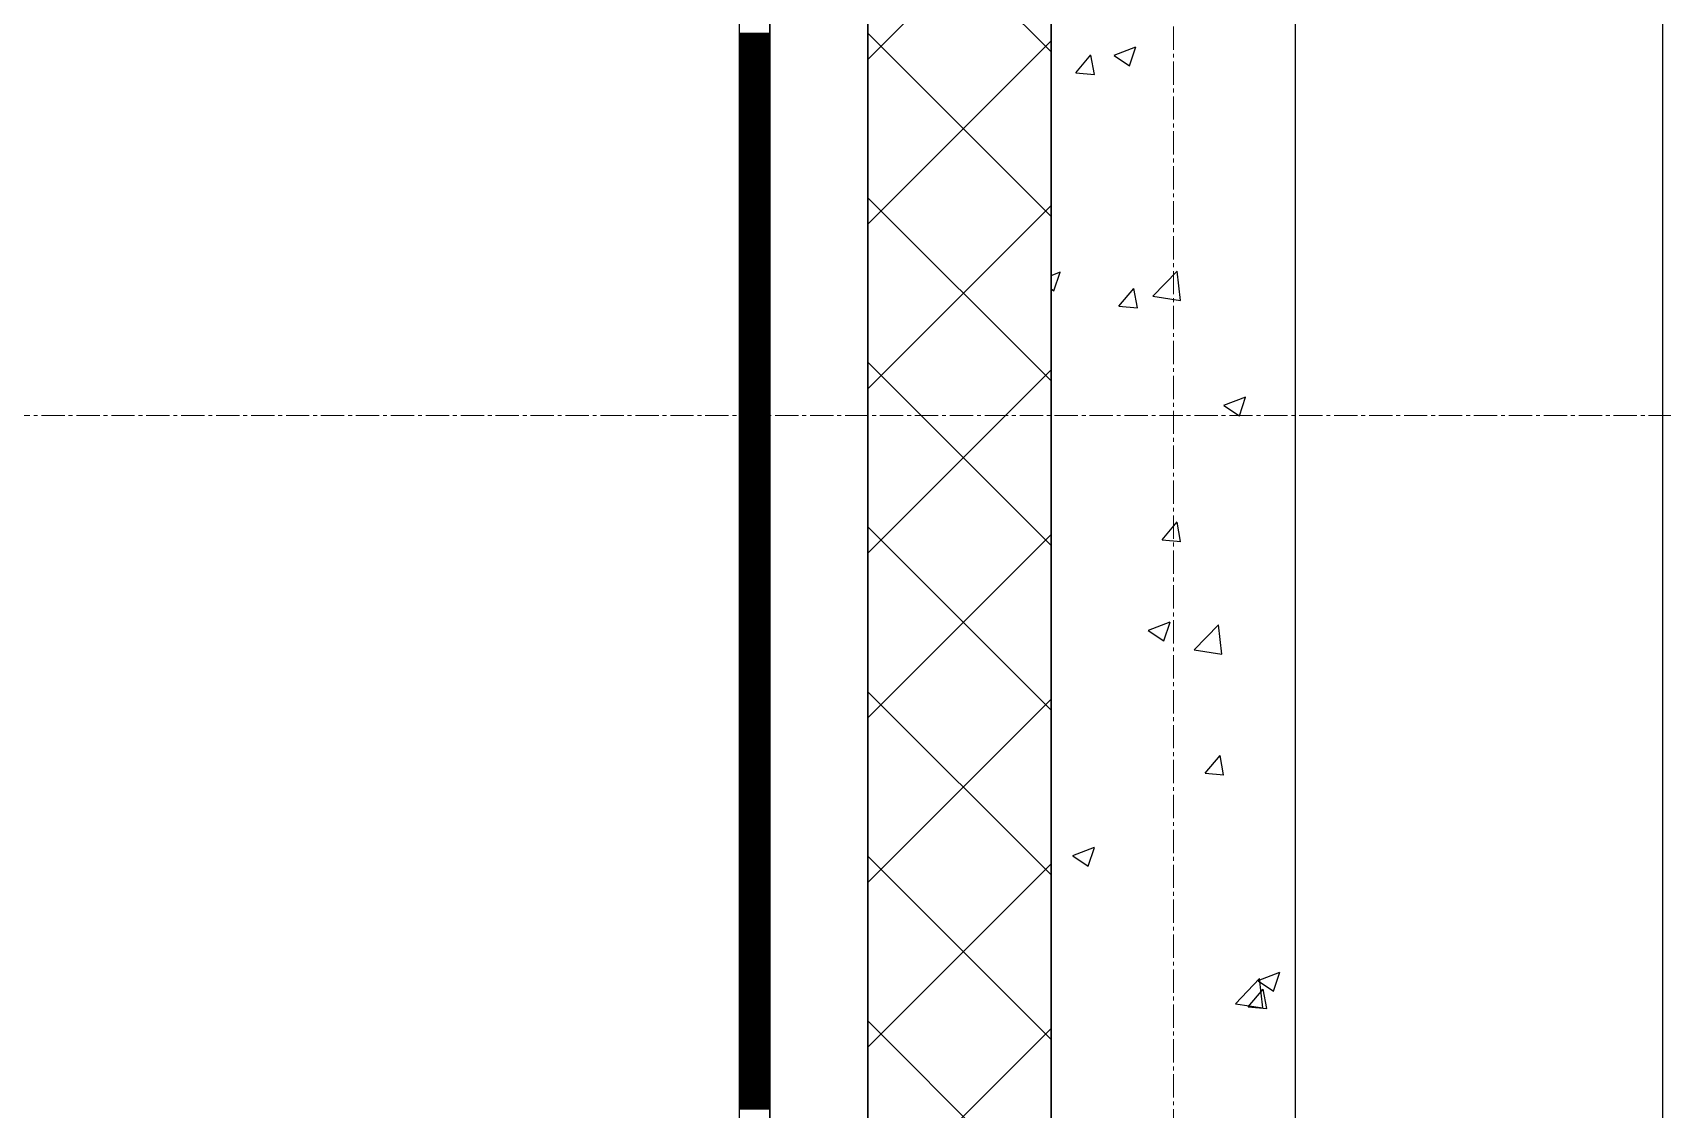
# Model space of a CAD drawing. Header units: millimetres. Extents: x 538266 to 1167394, y 114608 to 637157.
# Drawn here: x 1045501 to 1046834, y 581101 to 581982 of the extents above; entities that cross this region are included whole.
import ezdxf

# ---------------------------------------------------------------- set-up
doc = ezdxf.new("R2010")
doc.units = ezdxf.units.MM
doc.linetypes.add('CENTER2', pattern=[28.575, 19.05, -3.175, 3.175, -3.175])
doc.linetypes.add('DASHED', pattern=[19.05, 12.7, -6.35])
for name, color, linetype, lineweight in [('0) шт стен 3 эт', 150, 'Continuous', 60), ('АР_Стены ПЕНОблок', 52, 'Continuous', 20), ('АР_Тонкая', 254, 'Continuous', 5), ('АР_Утеплитель', 31, 'Continuous', 0), ('АР_Штриховка', 8, 'Continuous', 0)]:
    doc.layers.add(name, color=color, linetype=linetype, lineweight=lineweight)
doc.layers.add('АР_Делит', color=120, linetype='Continuous', lineweight=0, plot=False)
doc.layers.add('КР_Балки-0.5', color=60, linetype='Continuous', lineweight=50, plot=False)
doc.layers.add('РД_Оси_100', color=7, linetype='Continuous', lineweight=0, true_color=0x525252)

# ---------------------------------------------------------------- blocks, each defined once
blk = doc.blocks.new('СОШ_2200_АР_ОСИ_М100_28.05.24')
at = {"layer": 'АР_Делит', "color": 251, "linetype": 'DASHED', "true_color": 0x636466}
blk.add_lwpolyline([(114955, 135155), (114955, -355), (93595.036, -355), (93595.036, 13855), (94145, 13855), (94145, 68320), (66055, 68320), (66055, 13857.73), (83455, 13857.73), (83455, -355), (45245, -355), (45245, 13145), (44695, 13145), (44695, 26755), (45245, 26755), (45245, 68320), (20455, 68320), (20455, 26755), (27955, 26755), (27955, 13145), (-355, 13145), (-355, 100855)], dxfattribs=at)
at = {"layer": 'РД_Оси_100', "color": 251, "linetype": 'CENTER2', "true_color": 0x636466}
for p, q in [((0, -6155), (0, 139938.679)), ((-5954.958, 84900), (119910, 84900))]:
    blk.add_line(p, q, dxfattribs=at)
blk = doc.blocks.new('3_этаж1')
at = {"layer": 'АР_Стены ПЕНОблок', "color": 18, "linetype": 'Continuous', "lineweight": 25, "true_color": 0x000000}
for p, q in [((684283.6, 587568.7), (684283.6, 511368.7)), ((684483.6, 511368.7), (684483.6, 587568.7))]:
    blk.add_line(p, q, dxfattribs=at)
at = {"layer": 'АР_Тонкая', "color": 18, "linetype": 'Continuous', "lineweight": 25, "true_color": 0x000000}
for p, q in [((684028.6, 587568.7), (684028.6, 511368.7)), ((684053.6, 587568.7), (684053.6, 511368.7)), ((684053.6, 511368.7), (684053.6, 587568.7)), ((684133.6, 511368.7), (684133.6, 587568.7))]:
    blk.add_line(p, q, dxfattribs=at)
at = {"layer": 'АР_Утеплитель', "color": 18, "linetype": 'Continuous', "lineweight": 25, "true_color": 0x000000}
for p, q in [((684133.6, 587568.7), (684133.6, 511368.7)), ((684283.6, 511368.7), (684283.6, 587568.7))]:
    blk.add_line(p, q, dxfattribs=at)
at = {"layer": 'АР_Штриховка', "color": 18, "linetype": 'Continuous', "lineweight": 25, "true_color": 0x000000}
for p, q in [((684283.6, 581966.4), (684133.6, 582116.4)), ((684133.6, 581960.1), (684283.6, 582110.1)), ((684028.6, 581981.5), (684053.6, 581981.5)), ((684028.6, 581980.5), (684053.6, 581980.5)), ((684028.6, 581979.5), (684053.6, 581979.5)), ((684028.6, 581978.5), (684053.6, 581978.5)), ((684028.6, 581977.5), (684053.6, 581977.5)), ((684028.6, 581976.5), (684053.6, 581976.5)), ((684028.6, 581975.5), (684053.6, 581975.5)), ((684028.6, 581974.5), (684053.6, 581974.5)), ((684028.6, 581973.5), (684053.6, 581973.5)), ((684028.6, 581972.5), (684053.6, 581972.5)), ((684028.6, 581971.5), (684053.6, 581971.5)), ((684028.6, 581970.5), (684053.6, 581970.5)), ((684283.6, 581831.7), (684133.6, 581981.7)), ((684133.6, 581825.4), (684283.6, 581975.4)), ((684335.2, 581963.7), (684353, 581970.5)), ((684347.8, 581954.9), (684352.9, 581970.3)), ((684028.6, 581969.5), (684053.6, 581969.5)), ((684028.6, 581968.5), (684053.6, 581968.5)), ((684028.6, 581967.5), (684053.6, 581967.5)), ((684028.6, 581966.5), (684053.6, 581966.5)), ((684028.6, 581965.5), (684053.6, 581965.5)), ((684028.6, 581964.5), (684053.6, 581964.5)), ((684028.6, 581963.5), (684053.6, 581963.5)), ((684028.6, 581962.5), (684053.6, 581962.5)), ((684028.6, 581961.5), (684053.6, 581961.5)), ((684028.6, 581960.5), (684053.6, 581960.5)), ((684028.6, 581959.5), (684053.6, 581959.5)), ((684028.6, 581958.5), (684053.6, 581958.5)), ((684028.6, 581957.5), (684053.6, 581957.5)), ((684303.9, 581949.2), (684316.2, 581963.8)), ((684319, 581947.8), (684316.1, 581963.7)), ((684335.1, 581963.4), (684347.7, 581954.9)), ((684028.6, 581956.5), (684053.6, 581956.5)), ((684028.6, 581955.5), (684053.6, 581955.5)), ((684028.6, 581954.5), (684053.6, 581954.5)), ((684028.6, 581953.5), (684053.6, 581953.5)), ((684028.6, 581952.5), (684053.6, 581952.5)), ((684028.6, 581951.5), (684053.6, 581951.5)), ((684028.6, 581950.5), (684053.6, 581950.5)), ((684028.6, 581949.5), (684053.6, 581949.5)), ((684028.6, 581948.5), (684053.6, 581948.5)), ((684028.6, 581947.5), (684053.6, 581947.5)), ((684028.6, 581946.5), (684053.6, 581946.5)), ((684028.6, 581945.5), (684053.6, 581945.5)), ((684028.6, 581944.5), (684053.6, 581944.5)), ((684028.6, 581943.5), (684053.6, 581943.5)), ((684303.9, 581949.2), (684319.1, 581947.8)), ((684028.6, 581942.5), (684053.6, 581942.5)), ((684028.6, 581941.5), (684053.6, 581941.5)), ((684028.6, 581940.5), (684053.6, 581940.5)), ((684028.6, 581939.5), (684053.6, 581939.5)), ((684028.6, 581938.5), (684053.6, 581938.5)), ((684028.6, 581937.5), (684053.6, 581937.5)), ((684028.6, 581936.5), (684053.6, 581936.5)), ((684028.6, 581935.5), (684053.6, 581935.5)), ((684028.6, 581934.5), (684053.6, 581934.5)), ((684028.6, 581933.5), (684053.6, 581933.5)), ((684028.6, 581932.5), (684053.6, 581932.5)), ((684028.6, 581931.5), (684053.6, 581931.5)), ((684028.6, 581930.5), (684053.6, 581930.5)), ((684028.6, 581929.5), (684053.6, 581929.5)), ((684028.6, 581928.5), (684053.6, 581928.5)), ((684028.6, 581927.5), (684053.6, 581927.5)), ((684028.6, 581926.5), (684053.6, 581926.5)), ((684028.6, 581925.5), (684053.6, 581925.5)), ((684028.6, 581924.5), (684053.6, 581924.5)), ((684028.6, 581923.5), (684053.6, 581923.5)), ((684028.6, 581922.5), (684053.6, 581922.5)), ((684028.6, 581921.5), (684053.6, 581921.5)), ((684028.6, 581920.5), (684053.6, 581920.5)), ((684028.6, 581919.5), (684053.6, 581919.5)), ((684028.6, 581918.5), (684053.6, 581918.5)), ((684028.6, 581917.5), (684053.6, 581917.5)), ((684028.6, 581916.5), (684053.6, 581916.5)), ((684028.6, 581915.5), (684053.6, 581915.5)), ((684028.6, 581914.5), (684053.6, 581914.5)), ((684028.6, 581913.5), (684053.6, 581913.5)), ((684028.6, 581912.5), (684053.6, 581912.5)), ((684028.6, 581911.5), (684053.6, 581911.5)), ((684028.6, 581910.5), (684053.6, 581910.5)), ((684028.6, 581909.5), (684053.6, 581909.5)), ((684028.6, 581908.5), (684053.6, 581908.5)), ((684028.6, 581907.5), (684053.6, 581907.5)), ((684028.6, 581906.5), (684053.6, 581906.5)), ((684028.6, 581905.5), (684053.6, 581905.5)), ((684028.6, 581904.5), (684053.6, 581904.5)), ((684028.6, 581903.5), (684053.6, 581903.5)), ((684028.6, 581902.5), (684053.6, 581902.5)), ((684028.6, 581901.5), (684053.6, 581901.5)), ((684028.6, 581900.5), (684053.6, 581900.5)), ((684028.6, 581899.5), (684053.6, 581899.5)), ((684028.6, 581898.5), (684053.6, 581898.5)), ((684028.6, 581897.5), (684053.6, 581897.5)), ((684028.6, 581896.5), (684053.6, 581896.5)), ((684028.6, 581895.5), (684053.6, 581895.5)), ((684028.6, 581894.5), (684053.6, 581894.5)), ((684028.6, 581893.5), (684053.6, 581893.5)), ((684028.6, 581892.5), (684053.6, 581892.5)), ((684028.6, 581891.5), (684053.6, 581891.5)), ((684028.6, 581890.5), (684053.6, 581890.5)), ((684028.6, 581889.5), (684053.6, 581889.5)), ((684028.6, 581888.5), (684053.6, 581888.5)), ((684028.6, 581887.5), (684053.6, 581887.5)), ((684028.6, 581886.5), (684053.6, 581886.5)), ((684028.6, 581885.5), (684053.6, 581885.5)), ((684028.6, 581884.5), (684053.6, 581884.5)), ((684028.6, 581883.5), (684053.6, 581883.5)), ((684028.6, 581882.5), (684053.6, 581882.5)), ((684028.6, 581881.5), (684053.6, 581881.5)), ((684028.6, 581880.5), (684053.6, 581880.5)), ((684028.6, 581879.5), (684053.6, 581879.5)), ((684028.6, 581878.5), (684053.6, 581878.5)), ((684028.6, 581877.5), (684053.6, 581877.5)), ((684028.6, 581876.5), (684053.6, 581876.5)), ((684028.6, 581875.5), (684053.6, 581875.5)), ((684028.6, 581874.5), (684053.6, 581874.5)), ((684028.6, 581873.5), (684053.6, 581873.5)), ((684028.6, 581872.5), (684053.6, 581872.5)), ((684028.6, 581871.5), (684053.6, 581871.5)), ((684028.6, 581870.5), (684053.6, 581870.5)), ((684028.6, 581869.5), (684053.6, 581869.5)), ((684028.6, 581868.5), (684053.6, 581868.5)), ((684028.6, 581867.5), (684053.6, 581867.5)), ((684028.6, 581866.5), (684053.6, 581866.5)), ((684028.6, 581865.5), (684053.6, 581865.5)), ((684028.6, 581864.5), (684053.6, 581864.5)), ((684028.6, 581863.5), (684053.6, 581863.5)), ((684028.6, 581862.5), (684053.6, 581862.5)), ((684028.6, 581861.5), (684053.6, 581861.5)), ((684028.6, 581860.5), (684053.6, 581860.5)), ((684028.6, 581859.5), (684053.6, 581859.5)), ((684028.6, 581858.5), (684053.6, 581858.5)), ((684028.6, 581857.5), (684053.6, 581857.5)), ((684028.6, 581856.5), (684053.6, 581856.5)), ((684028.6, 581855.5), (684053.6, 581855.5)), ((684028.6, 581854.5), (684053.6, 581854.5)), ((684028.6, 581853.5), (684053.6, 581853.5)), ((684028.6, 581852.5), (684053.6, 581852.5)), ((684028.6, 581851.5), (684053.6, 581851.5)), ((684028.6, 581850.5), (684053.6, 581850.5)), ((684028.6, 581849.5), (684053.6, 581849.5)), ((684028.6, 581848.5), (684053.6, 581848.5)), ((684028.6, 581847.5), (684053.6, 581847.5)), ((684028.6, 581846.5), (684053.6, 581846.5)), ((684028.6, 581845.5), (684053.6, 581845.5)), ((684028.6, 581844.5), (684053.6, 581844.5)), ((684028.6, 581843.5), (684053.6, 581843.5)), ((684028.6, 581842.5), (684053.6, 581842.5)), ((684028.6, 581841.5), (684053.6, 581841.5)), ((684028.6, 581840.5), (684053.6, 581840.5)), ((684028.6, 581839.5), (684053.6, 581839.5)), ((684028.6, 581838.5), (684053.6, 581838.5)), ((684028.6, 581837.5), (684053.6, 581837.5)), ((684283.6, 581697), (684133.6, 581847)), ((684133.6, 581690.7), (684283.6, 581840.7)), ((684028.6, 581836.5), (684053.6, 581836.5)), ((684028.6, 581835.5), (684053.6, 581835.5)), ((684028.6, 581834.5), (684053.6, 581834.5)), ((684028.6, 581833.5), (684053.6, 581833.5)), ((684028.6, 581832.5), (684053.6, 581832.5)), ((684028.6, 581831.5), (684053.6, 581831.5)), ((684028.6, 581830.5), (684053.6, 581830.5)), ((684028.6, 581829.5), (684053.6, 581829.5)), ((684028.6, 581828.5), (684053.6, 581828.5)), ((684028.6, 581827.5), (684053.6, 581827.5)), ((684028.6, 581826.5), (684053.6, 581826.5)), ((684028.6, 581825.5), (684053.6, 581825.5)), ((684028.6, 581824.5), (684053.6, 581824.5)), ((684028.6, 581823.5), (684053.6, 581823.5)), ((684028.6, 581822.5), (684053.6, 581822.5)), ((684028.6, 581821.5), (684053.6, 581821.5)), ((684028.6, 581820.5), (684053.6, 581820.5)), ((684028.6, 581819.5), (684053.6, 581819.5)), ((684028.6, 581818.5), (684053.6, 581818.5)), ((684028.6, 581817.5), (684053.6, 581817.5)), ((684028.6, 581816.5), (684053.6, 581816.5)), ((684028.6, 581815.5), (684053.6, 581815.5)), ((684028.6, 581814.5), (684053.6, 581814.5)), ((684028.6, 581813.5), (684053.6, 581813.5)), ((684028.6, 581812.5), (684053.6, 581812.5)), ((684028.6, 581811.5), (684053.6, 581811.5)), ((684028.6, 581810.5), (684053.6, 581810.5)), ((684028.6, 581809.5), (684053.6, 581809.5)), ((684028.6, 581808.5), (684053.6, 581808.5)), ((684028.6, 581807.5), (684053.6, 581807.5)), ((684028.6, 581806.5), (684053.6, 581806.5)), ((684028.6, 581805.5), (684053.6, 581805.5)), ((684028.6, 581804.5), (684053.6, 581804.5)), ((684028.6, 581803.5), (684053.6, 581803.5)), ((684028.6, 581802.5), (684053.6, 581802.5)), ((684028.6, 581801.5), (684053.6, 581801.5)), ((684028.6, 581800.5), (684053.6, 581800.5)), ((684028.6, 581799.5), (684053.6, 581799.5)), ((684028.6, 581798.5), (684053.6, 581798.5)), ((684028.6, 581797.5), (684053.6, 581797.5)), ((684028.6, 581796.5), (684053.6, 581796.5)), ((684028.6, 581795.5), (684053.6, 581795.5)), ((684028.6, 581794.5), (684053.6, 581794.5)), ((684028.6, 581793.5), (684053.6, 581793.5)), ((684028.6, 581792.5), (684053.6, 581792.5)), ((684028.6, 581791.5), (684053.6, 581791.5)), ((684028.6, 581790.5), (684053.6, 581790.5)), ((684028.6, 581789.5), (684053.6, 581789.5)), ((684028.6, 581788.5), (684053.6, 581788.5)), ((684028.6, 581787.5), (684053.6, 581787.5)), ((684028.6, 581786.5), (684053.6, 581786.5)), ((684028.6, 581785.5), (684053.6, 581785.5)), ((684028.6, 581784.5), (684053.6, 581784.5)), ((684028.6, 581783.5), (684053.6, 581783.5)), ((684283.6, 581783.4), (684291.2, 581786.3)), ((684285.9, 581770.7), (684291.1, 581786.1)), ((684366.9, 581766.4), (684386.7, 581787)), ((684389.5, 581762.9), (684386.7, 581787)), ((684028.6, 581782.5), (684053.6, 581782.5)), ((684028.6, 581781.5), (684053.6, 581781.5)), ((684028.6, 581780.5), (684053.6, 581780.5)), ((684028.6, 581779.5), (684053.6, 581779.5)), ((684028.6, 581778.5), (684053.6, 581778.5)), ((684028.6, 581777.5), (684053.6, 581777.5)), ((684028.6, 581776.5), (684053.6, 581776.5)), ((684028.6, 581775.5), (684053.6, 581775.5)), ((684028.6, 581774.5), (684053.6, 581774.5)), ((684028.6, 581773.5), (684053.6, 581773.5)), ((684028.6, 581772.5), (684053.6, 581772.5)), ((684028.6, 581771.5), (684053.6, 581771.5)), ((684028.6, 581770.5), (684053.6, 581770.5)), ((684283.6, 581772.3), (684285.9, 581770.7)), ((684339.1, 581758.1), (684351.4, 581772.7)), ((684354.2, 581756.8), (684351.3, 581772.7)), ((684028.6, 581769.5), (684053.6, 581769.5)), ((684028.6, 581768.5), (684053.6, 581768.5)), ((684028.6, 581767.5), (684053.6, 581767.5)), ((684028.6, 581766.5), (684053.6, 581766.5)), ((684028.6, 581765.5), (684053.6, 581765.5)), ((684028.6, 581764.5), (684053.6, 581764.5)), ((684028.6, 581763.5), (684053.6, 581763.5)), ((684028.6, 581762.5), (684053.6, 581762.5)), ((684028.6, 581761.5), (684053.6, 581761.5)), ((684028.6, 581760.5), (684053.6, 581760.5)), ((684028.6, 581759.5), (684053.6, 581759.5)), ((684028.6, 581758.5), (684053.6, 581758.5)), ((684028.6, 581757.5), (684053.6, 581757.5)), ((684339.1, 581758.1), (684354.3, 581756.8)), ((684366.9, 581766.4), (684389.5, 581762.9)), ((684028.6, 581756.5), (684053.6, 581756.5)), ((684028.6, 581755.5), (684053.6, 581755.5)), ((684028.6, 581754.5), (684053.6, 581754.5)), ((684028.6, 581753.5), (684053.6, 581753.5)), ((684028.6, 581752.5), (684053.6, 581752.5)), ((684028.6, 581751.5), (684053.6, 581751.5)), ((684028.6, 581750.5), (684053.6, 581750.5)), ((684028.6, 581749.5), (684053.6, 581749.5)), ((684028.6, 581748.5), (684053.6, 581748.5)), ((684028.6, 581747.5), (684053.6, 581747.5)), ((684028.6, 581746.5), (684053.6, 581746.5)), ((684028.6, 581745.5), (684053.6, 581745.5)), ((684028.6, 581744.5), (684053.6, 581744.5)), ((684028.6, 581743.5), (684053.6, 581743.5)), ((684028.6, 581742.5), (684053.6, 581742.5)), ((684028.6, 581741.5), (684053.6, 581741.5)), ((684028.6, 581740.5), (684053.6, 581740.5)), ((684028.6, 581739.5), (684053.6, 581739.5)), ((684028.6, 581738.5), (684053.6, 581738.5)), ((684028.6, 581737.5), (684053.6, 581737.5)), ((684028.6, 581736.5), (684053.6, 581736.5)), ((684028.6, 581735.5), (684053.6, 581735.5)), ((684028.6, 581734.5), (684053.6, 581734.5)), ((684028.6, 581733.5), (684053.6, 581733.5)), ((684028.6, 581732.5), (684053.6, 581732.5)), ((684028.6, 581731.5), (684053.6, 581731.5)), ((684028.6, 581730.5), (684053.6, 581730.5)), ((684028.6, 581729.5), (684053.6, 581729.5)), ((684028.6, 581728.5), (684053.6, 581728.5)), ((684028.6, 581727.5), (684053.6, 581727.5)), ((684028.6, 581726.5), (684053.6, 581726.5)), ((684028.6, 581725.5), (684053.6, 581725.5)), ((684028.6, 581724.5), (684053.6, 581724.5)), ((684028.6, 581723.5), (684053.6, 581723.5)), ((684028.6, 581722.5), (684053.6, 581722.5)), ((684028.6, 581721.5), (684053.6, 581721.5)), ((684028.6, 581720.5), (684053.6, 581720.5)), ((684028.6, 581719.5), (684053.6, 581719.5)), ((684028.6, 581718.5), (684053.6, 581718.5)), ((684028.6, 581717.5), (684053.6, 581717.5)), ((684028.6, 581716.5), (684053.6, 581716.5)), ((684028.6, 581715.5), (684053.6, 581715.5)), ((684028.6, 581714.5), (684053.6, 581714.5)), ((684028.6, 581713.5), (684053.6, 581713.5)), ((684028.6, 581712.5), (684053.6, 581712.5)), ((684028.6, 581711.5), (684053.6, 581711.5)), ((684028.6, 581710.5), (684053.6, 581710.5)), ((684028.6, 581709.5), (684053.6, 581709.5)), ((684028.6, 581708.5), (684053.6, 581708.5)), ((684028.6, 581707.5), (684053.6, 581707.5)), ((684028.6, 581706.5), (684053.6, 581706.5)), ((684028.6, 581705.5), (684053.6, 581705.5)), ((684028.6, 581704.5), (684053.6, 581704.5)), ((684028.6, 581703.5), (684053.6, 581703.5)), ((684283.6, 581562.3), (684133.6, 581712.3)), ((684133.6, 581556), (684283.6, 581706)), ((684028.6, 581702.5), (684053.6, 581702.5)), ((684028.6, 581701.5), (684053.6, 581701.5)), ((684028.6, 581700.5), (684053.6, 581700.5)), ((684028.6, 581699.5), (684053.6, 581699.5)), ((684028.6, 581698.5), (684053.6, 581698.5)), ((684028.6, 581697.5), (684053.6, 581697.5)), ((684028.6, 581696.5), (684053.6, 581696.5)), ((684028.6, 581695.5), (684053.6, 581695.5)), ((684028.6, 581694.5), (684053.6, 581694.5)), ((684028.6, 581693.5), (684053.6, 581693.5)), ((684028.6, 581692.5), (684053.6, 581692.5)), ((684028.6, 581691.5), (684053.6, 581691.5)), ((684028.6, 581690.5), (684053.6, 581690.5)), ((684028.6, 581689.5), (684053.6, 581689.5)), ((684028.6, 581688.5), (684053.6, 581688.5)), ((684028.6, 581687.5), (684053.6, 581687.5)), ((684028.6, 581686.5), (684053.6, 581686.5)), ((684028.6, 581685.5), (684053.6, 581685.5)), ((684028.6, 581684.5), (684053.6, 581684.5)), ((684028.6, 581683.5), (684053.6, 581683.5)), ((684028.6, 581682.5), (684053.6, 581682.5)), ((684028.6, 581681.5), (684053.6, 581681.5)), ((684028.6, 581680.5), (684053.6, 581680.5)), ((684028.6, 581679.5), (684053.6, 581679.5)), ((684028.6, 581678.5), (684053.6, 581678.5)), ((684028.6, 581677.5), (684053.6, 581677.5)), ((684424.9, 581677), (684437.6, 581668.5)), ((684425, 581677.2), (684442.8, 581684)), ((684437.6, 581668.5), (684442.7, 581683.8)), ((684028.6, 581676.5), (684053.6, 581676.5)), ((684028.6, 581675.5), (684053.6, 581675.5)), ((684028.6, 581674.5), (684053.6, 581674.5)), ((684028.6, 581673.5), (684053.6, 581673.5)), ((684028.6, 581672.5), (684053.6, 581672.5)), ((684028.6, 581671.5), (684053.6, 581671.5)), ((684028.6, 581670.5), (684053.6, 581670.5)), ((684028.6, 581669.5), (684053.6, 581669.5)), ((684028.6, 581668.5), (684053.6, 581668.5)), ((684028.6, 581667.5), (684053.6, 581667.5)), ((684028.6, 581666.5), (684053.6, 581666.5)), ((684028.6, 581665.5), (684053.6, 581665.5)), ((684028.6, 581664.5), (684053.6, 581664.5)), ((684028.6, 581663.5), (684053.6, 581663.5)), ((684028.6, 581662.5), (684053.6, 581662.5)), ((684028.6, 581661.5), (684053.6, 581661.5)), ((684028.6, 581660.5), (684053.6, 581660.5)), ((684028.6, 581659.5), (684053.6, 581659.5)), ((684028.6, 581658.5), (684053.6, 581658.5)), ((684028.6, 581657.5), (684053.6, 581657.5)), ((684028.6, 581656.5), (684053.6, 581656.5)), ((684028.6, 581655.5), (684053.6, 581655.5)), ((684028.6, 581654.5), (684053.6, 581654.5)), ((684028.6, 581653.5), (684053.6, 581653.5)), ((684028.6, 581652.5), (684053.6, 581652.5)), ((684028.6, 581651.5), (684053.6, 581651.5)), ((684028.6, 581650.5), (684053.6, 581650.5)), ((684028.6, 581649.5), (684053.6, 581649.5)), ((684028.6, 581648.5), (684053.6, 581648.5)), ((684028.6, 581647.5), (684053.6, 581647.5)), ((684028.6, 581646.5), (684053.6, 581646.5)), ((684028.6, 581645.5), (684053.6, 581645.5)), ((684028.6, 581644.5), (684053.6, 581644.5)), ((684028.6, 581643.5), (684053.6, 581643.5)), ((684028.6, 581642.5), (684053.6, 581642.5)), ((684028.6, 581641.5), (684053.6, 581641.5)), ((684028.6, 581640.5), (684053.6, 581640.5)), ((684028.6, 581639.5), (684053.6, 581639.5)), ((684028.6, 581638.5), (684053.6, 581638.5)), ((684028.6, 581637.5), (684053.6, 581637.5)), ((684028.6, 581636.5), (684053.6, 581636.5)), ((684028.6, 581635.5), (684053.6, 581635.5)), ((684028.6, 581634.5), (684053.6, 581634.5)), ((684028.6, 581633.5), (684053.6, 581633.5)), ((684028.6, 581632.5), (684053.6, 581632.5)), ((684028.6, 581631.5), (684053.6, 581631.5)), ((684028.6, 581630.5), (684053.6, 581630.5)), ((684028.6, 581629.5), (684053.6, 581629.5)), ((684028.6, 581628.5), (684053.6, 581628.5)), ((684028.6, 581627.5), (684053.6, 581627.5)), ((684028.6, 581626.5), (684053.6, 581626.5)), ((684028.6, 581625.5), (684053.6, 581625.5)), ((684028.6, 581624.5), (684053.6, 581624.5)), ((684028.6, 581623.5), (684053.6, 581623.5)), ((684028.6, 581622.5), (684053.6, 581622.5)), ((684028.6, 581621.5), (684053.6, 581621.5)), ((684028.6, 581620.5), (684053.6, 581620.5)), ((684028.6, 581619.5), (684053.6, 581619.5)), ((684028.6, 581618.5), (684053.6, 581618.5)), ((684028.6, 581617.5), (684053.6, 581617.5)), ((684028.6, 581616.5), (684053.6, 581616.5)), ((684028.6, 581615.5), (684053.6, 581615.5)), ((684028.6, 581614.5), (684053.6, 581614.5)), ((684028.6, 581613.5), (684053.6, 581613.5)), ((684028.6, 581612.5), (684053.6, 581612.5)), ((684028.6, 581611.5), (684053.6, 581611.5)), ((684028.6, 581610.5), (684053.6, 581610.5)), ((684028.6, 581609.5), (684053.6, 581609.5)), ((684028.6, 581608.5), (684053.6, 581608.5)), ((684028.6, 581607.5), (684053.6, 581607.5)), ((684028.6, 581606.5), (684053.6, 581606.5)), ((684028.6, 581605.5), (684053.6, 581605.5)), ((684028.6, 581604.5), (684053.6, 581604.5)), ((684028.6, 581603.5), (684053.6, 581603.5)), ((684028.6, 581602.5), (684053.6, 581602.5)), ((684028.6, 581601.5), (684053.6, 581601.5)), ((684028.6, 581600.5), (684053.6, 581600.5)), ((684028.6, 581599.5), (684053.6, 581599.5)), ((684028.6, 581598.5), (684053.6, 581598.5)), ((684028.6, 581597.5), (684053.6, 581597.5)), ((684028.6, 581596.5), (684053.6, 581596.5)), ((684028.6, 581595.5), (684053.6, 581595.5)), ((684028.6, 581594.5), (684053.6, 581594.5)), ((684028.6, 581593.5), (684053.6, 581593.5)), ((684028.6, 581592.5), (684053.6, 581592.5)), ((684028.6, 581591.5), (684053.6, 581591.5)), ((684028.6, 581590.5), (684053.6, 581590.5)), ((684028.6, 581589.5), (684053.6, 581589.5)), ((684028.6, 581588.5), (684053.6, 581588.5)), ((684028.6, 581587.5), (684053.6, 581587.5)), ((684028.6, 581586.5), (684053.6, 581586.5)), ((684028.6, 581585.5), (684053.6, 581585.5)), ((684028.6, 581584.5), (684053.6, 581584.5)), ((684028.6, 581583.5), (684053.6, 581583.5)), ((684028.6, 581582.5), (684053.6, 581582.5)), ((684028.6, 581581.5), (684053.6, 581581.5)), ((684028.6, 581580.5), (684053.6, 581580.5)), ((684028.6, 581579.5), (684053.6, 581579.5)), ((684028.6, 581578.5), (684053.6, 581578.5)), ((684028.6, 581577.5), (684053.6, 581577.5)), ((684028.6, 581576.5), (684053.6, 581576.5)), ((684028.6, 581575.5), (684053.6, 581575.5)), ((684028.6, 581574.5), (684053.6, 581574.5)), ((684028.6, 581573.5), (684053.6, 581573.5)), ((684028.6, 581572.5), (684053.6, 581572.5)), ((684028.6, 581571.5), (684053.6, 581571.5)), ((684028.6, 581570.5), (684053.6, 581570.5)), ((684283.6, 581427.6), (684133.6, 581577.6)), ((684133.6, 581421.3), (684283.6, 581571.3)), ((684374.4, 581567.1), (684386.6, 581581.7)), ((684389.5, 581565.7), (684386.6, 581581.6)), ((684028.6, 581569.5), (684053.6, 581569.5)), ((684028.6, 581568.5), (684053.6, 581568.5)), ((684028.6, 581567.5), (684053.6, 581567.5)), ((684028.6, 581566.5), (684053.6, 581566.5)), ((684028.6, 581565.5), (684053.6, 581565.5)), ((684028.6, 581564.5), (684053.6, 581564.5)), ((684028.6, 581563.5), (684053.6, 581563.5)), ((684028.6, 581562.5), (684053.6, 581562.5)), ((684028.6, 581561.5), (684053.6, 581561.5)), ((684028.6, 581560.5), (684053.6, 581560.5)), ((684028.6, 581559.5), (684053.6, 581559.5)), ((684028.6, 581558.5), (684053.6, 581558.5)), ((684028.6, 581557.5), (684053.6, 581557.5)), ((684374.4, 581567.1), (684389.6, 581565.7)), ((684028.6, 581556.5), (684053.6, 581556.5)), ((684028.6, 581555.5), (684053.6, 581555.5)), ((684028.6, 581554.5), (684053.6, 581554.5)), ((684028.6, 581553.5), (684053.6, 581553.5)), ((684028.6, 581552.5), (684053.6, 581552.5)), ((684028.6, 581551.5), (684053.6, 581551.5)), ((684028.6, 581550.5), (684053.6, 581550.5)), ((684028.6, 581549.5), (684053.6, 581549.5)), ((684028.6, 581548.5), (684053.6, 581548.5)), ((684028.6, 581547.5), (684053.6, 581547.5)), ((684028.6, 581546.5), (684053.6, 581546.5)), ((684028.6, 581545.5), (684053.6, 581545.5)), ((684028.6, 581544.5), (684053.6, 581544.5)), ((684028.6, 581543.5), (684053.6, 581543.5)), ((684028.6, 581542.5), (684053.6, 581542.5)), ((684028.6, 581541.5), (684053.6, 581541.5)), ((684028.6, 581540.5), (684053.6, 581540.5)), ((684028.6, 581539.5), (684053.6, 581539.5)), ((684028.6, 581538.5), (684053.6, 581538.5)), ((684028.6, 581537.5), (684053.6, 581537.5)), ((684028.6, 581536.5), (684053.6, 581536.5)), ((684028.6, 581535.5), (684053.6, 581535.5)), ((684028.6, 581534.5), (684053.6, 581534.5)), ((684028.6, 581533.5), (684053.6, 581533.5)), ((684028.6, 581532.5), (684053.6, 581532.5)), ((684028.6, 581531.5), (684053.6, 581531.5)), ((684028.6, 581530.5), (684053.6, 581530.5)), ((684028.6, 581529.5), (684053.6, 581529.5)), ((684028.6, 581528.5), (684053.6, 581528.5)), ((684028.6, 581527.5), (684053.6, 581527.5)), ((684028.6, 581526.5), (684053.6, 581526.5)), ((684028.6, 581525.5), (684053.6, 581525.5)), ((684028.6, 581524.5), (684053.6, 581524.5)), ((684028.6, 581523.5), (684053.6, 581523.5)), ((684028.6, 581522.5), (684053.6, 581522.5)), ((684028.6, 581521.5), (684053.6, 581521.5)), ((684028.6, 581520.5), (684053.6, 581520.5)), ((684028.6, 581519.5), (684053.6, 581519.5)), ((684028.6, 581518.5), (684053.6, 581518.5)), ((684028.6, 581517.5), (684053.6, 581517.5)), ((684028.6, 581516.5), (684053.6, 581516.5)), ((684028.6, 581515.5), (684053.6, 581515.5)), ((684028.6, 581514.5), (684053.6, 581514.5)), ((684028.6, 581513.5), (684053.6, 581513.5)), ((684028.6, 581512.5), (684053.6, 581512.5)), ((684028.6, 581511.5), (684053.6, 581511.5)), ((684028.6, 581510.5), (684053.6, 581510.5)), ((684028.6, 581509.5), (684053.6, 581509.5)), ((684028.6, 581508.5), (684053.6, 581508.5)), ((684028.6, 581507.5), (684053.6, 581507.5)), ((684028.6, 581506.5), (684053.6, 581506.5)), ((684028.6, 581505.5), (684053.6, 581505.5)), ((684028.6, 581504.5), (684053.6, 581504.5)), ((684028.6, 581503.5), (684053.6, 581503.5)), ((684028.6, 581502.5), (684053.6, 581502.5)), ((684028.6, 581501.5), (684053.6, 581501.5)), ((684028.6, 581500.5), (684053.6, 581500.5)), ((684028.6, 581499.5), (684053.6, 581499.5)), ((684028.6, 581498.5), (684053.6, 581498.5)), ((684028.6, 581497.5), (684053.6, 581497.5)), ((684028.6, 581496.5), (684053.6, 581496.5)), ((684028.6, 581495.5), (684053.6, 581495.5)), ((684028.6, 581494.5), (684053.6, 581494.5)), ((684028.6, 581493.5), (684053.6, 581493.5)), ((684028.6, 581492.5), (684053.6, 581492.5)), ((684028.6, 581491.5), (684053.6, 581491.5)), ((684028.6, 581490.5), (684053.6, 581490.5)), ((684363.1, 581492.8), (684375.8, 581484.3)), ((684363.2, 581493), (684381, 581499.9)), ((684375.8, 581484.3), (684380.9, 581499.6)), ((684400.6, 581476.9), (684420.4, 581497.6)), ((684423.2, 581473.4), (684420.4, 581497.6)), ((684028.6, 581489.5), (684053.6, 581489.5)), ((684028.6, 581488.5), (684053.6, 581488.5)), ((684028.6, 581487.5), (684053.6, 581487.5)), ((684028.6, 581486.5), (684053.6, 581486.5)), ((684028.6, 581485.5), (684053.6, 581485.5)), ((684028.6, 581484.5), (684053.6, 581484.5)), ((684028.6, 581483.5), (684053.6, 581483.5)), ((684028.6, 581482.5), (684053.6, 581482.5)), ((684028.6, 581481.5), (684053.6, 581481.5)), ((684028.6, 581480.5), (684053.6, 581480.5)), ((684028.6, 581479.5), (684053.6, 581479.5)), ((684028.6, 581478.5), (684053.6, 581478.5)), ((684028.6, 581477.5), (684053.6, 581477.5)), ((684400.6, 581476.9), (684423.2, 581473.4)), ((684028.6, 581476.5), (684053.6, 581476.5)), ((684028.6, 581475.5), (684053.6, 581475.5)), ((684028.6, 581474.5), (684053.6, 581474.5)), ((684028.6, 581473.5), (684053.6, 581473.5)), ((684028.6, 581472.5), (684053.6, 581472.5)), ((684028.6, 581471.5), (684053.6, 581471.5)), ((684028.6, 581470.5), (684053.6, 581470.5)), ((684028.6, 581469.5), (684053.6, 581469.5)), ((684028.6, 581468.5), (684053.6, 581468.5)), ((684028.6, 581467.5), (684053.6, 581467.5)), ((684028.6, 581466.5), (684053.6, 581466.5)), ((684028.6, 581465.5), (684053.6, 581465.5)), ((684028.6, 581464.5), (684053.6, 581464.5)), ((684028.6, 581463.5), (684053.6, 581463.5)), ((684028.6, 581462.5), (684053.6, 581462.5)), ((684028.6, 581461.5), (684053.6, 581461.5)), ((684028.6, 581460.5), (684053.6, 581460.5)), ((684028.6, 581459.5), (684053.6, 581459.5)), ((684028.6, 581458.5), (684053.6, 581458.5)), ((684028.6, 581457.5), (684053.6, 581457.5)), ((684028.6, 581456.5), (684053.6, 581456.5)), ((684028.6, 581455.5), (684053.6, 581455.5)), ((684028.6, 581454.5), (684053.6, 581454.5)), ((684028.6, 581453.5), (684053.6, 581453.5)), ((684028.6, 581452.5), (684053.6, 581452.5)), ((684028.6, 581451.5), (684053.6, 581451.5)), ((684028.6, 581450.5), (684053.6, 581450.5)), ((684028.6, 581449.5), (684053.6, 581449.5)), ((684028.6, 581448.5), (684053.6, 581448.5)), ((684028.6, 581447.5), (684053.6, 581447.5)), ((684028.6, 581446.5), (684053.6, 581446.5)), ((684028.6, 581445.5), (684053.6, 581445.5)), ((684028.6, 581444.5), (684053.6, 581444.5)), ((684028.6, 581443.5), (684053.6, 581443.5)), ((684028.6, 581442.5), (684053.6, 581442.5)), ((684028.6, 581441.5), (684053.6, 581441.5)), ((684028.6, 581440.5), (684053.6, 581440.5)), ((684028.6, 581439.5), (684053.6, 581439.5)), ((684028.6, 581438.5), (684053.6, 581438.5)), ((684028.6, 581437.5), (684053.6, 581437.5)), ((684283.6, 581292.8), (684133.6, 581442.8)), ((684028.6, 581436.5), (684053.6, 581436.5)), ((684028.6, 581435.5), (684053.6, 581435.5)), ((684028.6, 581434.5), (684053.6, 581434.5)), ((684028.6, 581433.5), (684053.6, 581433.5)), ((684028.6, 581432.5), (684053.6, 581432.5)), ((684028.6, 581431.5), (684053.6, 581431.5)), ((684028.6, 581430.5), (684053.6, 581430.5)), ((684028.6, 581429.5), (684053.6, 581429.5)), ((684028.6, 581428.5), (684053.6, 581428.5)), ((684028.6, 581427.5), (684053.6, 581427.5)), ((684028.6, 581426.5), (684053.6, 581426.5)), ((684028.6, 581425.5), (684053.6, 581425.5)), ((684028.6, 581424.5), (684053.6, 581424.5)), ((684028.6, 581423.5), (684053.6, 581423.5)), ((684133.6, 581286.6), (684283.6, 581436.6)), ((684028.6, 581422.5), (684053.6, 581422.5)), ((684028.6, 581421.5), (684053.6, 581421.5)), ((684028.6, 581420.5), (684053.6, 581420.5)), ((684028.6, 581419.5), (684053.6, 581419.5)), ((684028.6, 581418.5), (684053.6, 581418.5)), ((684028.6, 581417.5), (684053.6, 581417.5)), ((684028.6, 581416.5), (684053.6, 581416.5)), ((684028.6, 581415.5), (684053.6, 581415.5)), ((684028.6, 581414.5), (684053.6, 581414.5)), ((684028.6, 581413.5), (684053.6, 581413.5)), ((684028.6, 581412.5), (684053.6, 581412.5)), ((684028.6, 581411.5), (684053.6, 581411.5)), ((684028.6, 581410.5), (684053.6, 581410.5)), ((684028.6, 581409.5), (684053.6, 581409.5)), ((684028.6, 581408.5), (684053.6, 581408.5)), ((684028.6, 581407.5), (684053.6, 581407.5)), ((684028.6, 581406.5), (684053.6, 581406.5)), ((684028.6, 581405.5), (684053.6, 581405.5)), ((684028.6, 581404.5), (684053.6, 581404.5)), ((684028.6, 581403.5), (684053.6, 581403.5)), ((684028.6, 581402.5), (684053.6, 581402.5)), ((684028.6, 581401.5), (684053.6, 581401.5)), ((684028.6, 581400.5), (684053.6, 581400.5)), ((684028.6, 581399.5), (684053.6, 581399.5)), ((684028.6, 581398.5), (684053.6, 581398.5)), ((684028.6, 581397.5), (684053.6, 581397.5)), ((684028.6, 581396.5), (684053.6, 581396.5)), ((684028.6, 581395.5), (684053.6, 581395.5)), ((684028.6, 581394.5), (684053.6, 581394.5)), ((684028.6, 581393.5), (684053.6, 581393.5)), ((684028.6, 581392.5), (684053.6, 581392.5)), ((684028.6, 581391.5), (684053.6, 581391.5)), ((684028.6, 581390.5), (684053.6, 581390.5)), ((684028.6, 581389.5), (684053.6, 581389.5)), ((684028.6, 581388.5), (684053.6, 581388.5)), ((684028.6, 581387.5), (684053.6, 581387.5)), ((684028.6, 581386.5), (684053.6, 581386.5)), ((684028.6, 581385.5), (684053.6, 581385.5)), ((684028.6, 581384.5), (684053.6, 581384.5)), ((684028.6, 581383.5), (684053.6, 581383.5)), ((684409.6, 581376), (684421.9, 581390.6)), ((684424.7, 581374.7), (684421.8, 581390.6)), ((684028.6, 581382.5), (684053.6, 581382.5)), ((684028.6, 581381.5), (684053.6, 581381.5)), ((684028.6, 581380.5), (684053.6, 581380.5)), ((684028.6, 581379.5), (684053.6, 581379.5)), ((684028.6, 581378.5), (684053.6, 581378.5)), ((684028.6, 581377.5), (684053.6, 581377.5)), ((684028.6, 581376.5), (684053.6, 581376.5)), ((684028.6, 581375.5), (684053.6, 581375.5)), ((684028.6, 581374.5), (684053.6, 581374.5)), ((684028.6, 581373.5), (684053.6, 581373.5)), ((684028.6, 581372.5), (684053.6, 581372.5)), ((684028.6, 581371.5), (684053.6, 581371.5)), ((684028.6, 581370.5), (684053.6, 581370.5)), ((684409.6, 581376), (684424.8, 581374.7)), ((684028.6, 581369.5), (684053.6, 581369.5)), ((684028.6, 581368.5), (684053.6, 581368.5)), ((684028.6, 581367.5), (684053.6, 581367.5)), ((684028.6, 581366.5), (684053.6, 581366.5)), ((684028.6, 581365.5), (684053.6, 581365.5)), ((684028.6, 581364.5), (684053.6, 581364.5)), ((684028.6, 581363.5), (684053.6, 581363.5)), ((684028.6, 581362.5), (684053.6, 581362.5)), ((684028.6, 581361.5), (684053.6, 581361.5)), ((684028.6, 581360.5), (684053.6, 581360.5)), ((684028.6, 581359.5), (684053.6, 581359.5)), ((684028.6, 581358.5), (684053.6, 581358.5)), ((684028.6, 581357.5), (684053.6, 581357.5)), ((684028.6, 581356.5), (684053.6, 581356.5)), ((684028.6, 581355.5), (684053.6, 581355.5)), ((684028.6, 581354.5), (684053.6, 581354.5)), ((684028.6, 581353.5), (684053.6, 581353.5)), ((684028.6, 581352.5), (684053.6, 581352.5)), ((684028.6, 581351.5), (684053.6, 581351.5)), ((684028.6, 581350.5), (684053.6, 581350.5)), ((684028.6, 581349.5), (684053.6, 581349.5)), ((684028.6, 581348.5), (684053.6, 581348.5)), ((684028.6, 581347.5), (684053.6, 581347.5)), ((684028.6, 581346.5), (684053.6, 581346.5)), ((684028.6, 581345.5), (684053.6, 581345.5)), ((684028.6, 581344.5), (684053.6, 581344.5)), ((684028.6, 581343.5), (684053.6, 581343.5)), ((684028.6, 581342.5), (684053.6, 581342.5)), ((684028.6, 581341.5), (684053.6, 581341.5)), ((684028.6, 581340.5), (684053.6, 581340.5)), ((684028.6, 581339.5), (684053.6, 581339.5)), ((684028.6, 581338.5), (684053.6, 581338.5)), ((684028.6, 581337.5), (684053.6, 581337.5)), ((684028.6, 581336.5), (684053.6, 581336.5)), ((684028.6, 581335.5), (684053.6, 581335.5)), ((684028.6, 581334.5), (684053.6, 581334.5)), ((684028.6, 581333.5), (684053.6, 581333.5)), ((684028.6, 581332.5), (684053.6, 581332.5)), ((684028.6, 581331.5), (684053.6, 581331.5)), ((684028.6, 581330.5), (684053.6, 581330.5)), ((684028.6, 581329.5), (684053.6, 581329.5)), ((684028.6, 581328.5), (684053.6, 581328.5)), ((684028.6, 581327.5), (684053.6, 581327.5)), ((684028.6, 581326.5), (684053.6, 581326.5)), ((684028.6, 581325.5), (684053.6, 581325.5)), ((684028.6, 581324.5), (684053.6, 581324.5)), ((684028.6, 581323.5), (684053.6, 581323.5)), ((684028.6, 581322.5), (684053.6, 581322.5)), ((684028.6, 581321.5), (684053.6, 581321.5)), ((684028.6, 581320.5), (684053.6, 581320.5)), ((684028.6, 581319.5), (684053.6, 581319.5)), ((684028.6, 581318.5), (684053.6, 581318.5)), ((684028.6, 581317.5), (684053.6, 581317.5)), ((684028.6, 581316.5), (684053.6, 581316.5)), ((684028.6, 581315.5), (684053.6, 581315.5)), ((684028.6, 581314.5), (684053.6, 581314.5)), ((684028.6, 581313.5), (684053.6, 581313.5)), ((684028.6, 581312.5), (684053.6, 581312.5)), ((684028.6, 581311.5), (684053.6, 581311.5)), ((684028.6, 581310.5), (684053.6, 581310.5)), ((684028.6, 581309.5), (684053.6, 581309.5)), ((684028.6, 581308.5), (684053.6, 581308.5)), ((684028.6, 581307.5), (684053.6, 581307.5)), ((684028.6, 581306.5), (684053.6, 581306.5)), ((684028.6, 581305.5), (684053.6, 581305.5)), ((684028.6, 581304.5), (684053.6, 581304.5)), ((684028.6, 581303.5), (684053.6, 581303.5)), ((684283.6, 581158.1), (684133.6, 581308.1)), ((684301.3, 581308.6), (684313.9, 581300.1)), ((684301.4, 581308.8), (684319.2, 581315.7)), ((684314, 581300.1), (684319.1, 581315.4)), ((684028.6, 581302.5), (684053.6, 581302.5)), ((684028.6, 581301.5), (684053.6, 581301.5)), ((684028.6, 581300.5), (684053.6, 581300.5)), ((684028.6, 581299.5), (684053.6, 581299.5)), ((684028.6, 581298.5), (684053.6, 581298.5)), ((684028.6, 581297.5), (684053.6, 581297.5)), ((684028.6, 581296.5), (684053.6, 581296.5)), ((684028.6, 581295.5), (684053.6, 581295.5)), ((684028.6, 581294.5), (684053.6, 581294.5)), ((684028.6, 581293.5), (684053.6, 581293.5)), ((684028.6, 581292.5), (684053.6, 581292.5)), ((684028.6, 581291.5), (684053.6, 581291.5)), ((684028.6, 581290.5), (684053.6, 581290.5)), ((684133.6, 581151.9), (684283.6, 581301.9)), ((684028.6, 581289.5), (684053.6, 581289.5)), ((684028.6, 581288.5), (684053.6, 581288.5)), ((684028.6, 581287.5), (684053.6, 581287.5)), ((684028.6, 581286.5), (684053.6, 581286.5)), ((684028.6, 581285.5), (684053.6, 581285.5)), ((684028.6, 581284.5), (684053.6, 581284.5)), ((684028.6, 581283.5), (684053.6, 581283.5)), ((684028.6, 581282.5), (684053.6, 581282.5)), ((684028.6, 581281.5), (684053.6, 581281.5)), ((684028.6, 581280.5), (684053.6, 581280.5)), ((684028.6, 581279.5), (684053.6, 581279.5)), ((684028.6, 581278.5), (684053.6, 581278.5)), ((684028.6, 581277.5), (684053.6, 581277.5)), ((684028.6, 581276.5), (684053.6, 581276.5)), ((684028.6, 581275.5), (684053.6, 581275.5)), ((684028.6, 581274.5), (684053.6, 581274.5)), ((684028.6, 581273.5), (684053.6, 581273.5)), ((684028.6, 581272.5), (684053.6, 581272.5)), ((684028.6, 581271.5), (684053.6, 581271.5)), ((684028.6, 581270.5), (684053.6, 581270.5)), ((684028.6, 581269.5), (684053.6, 581269.5)), ((684028.6, 581268.5), (684053.6, 581268.5)), ((684028.6, 581267.5), (684053.6, 581267.5)), ((684028.6, 581266.5), (684053.6, 581266.5)), ((684028.6, 581265.5), (684053.6, 581265.5)), ((684028.6, 581264.5), (684053.6, 581264.5)), ((684028.6, 581263.5), (684053.6, 581263.5)), ((684028.6, 581262.5), (684053.6, 581262.5)), ((684028.6, 581261.5), (684053.6, 581261.5)), ((684028.6, 581260.5), (684053.6, 581260.5)), ((684028.6, 581259.5), (684053.6, 581259.5)), ((684028.6, 581258.5), (684053.6, 581258.5)), ((684028.6, 581257.5), (684053.6, 581257.5)), ((684028.6, 581256.5), (684053.6, 581256.5)), ((684028.6, 581255.5), (684053.6, 581255.5)), ((684028.6, 581254.5), (684053.6, 581254.5)), ((684028.6, 581253.5), (684053.6, 581253.5)), ((684028.6, 581252.5), (684053.6, 581252.5)), ((684028.6, 581251.5), (684053.6, 581251.5)), ((684028.6, 581250.5), (684053.6, 581250.5)), ((684028.6, 581249.5), (684053.6, 581249.5)), ((684028.6, 581248.5), (684053.6, 581248.5)), ((684028.6, 581247.5), (684053.6, 581247.5)), ((684028.6, 581246.5), (684053.6, 581246.5)), ((684028.6, 581245.5), (684053.6, 581245.5)), ((684028.6, 581244.5), (684053.6, 581244.5)), ((684028.6, 581243.5), (684053.6, 581243.5)), ((684028.6, 581242.5), (684053.6, 581242.5)), ((684028.6, 581241.5), (684053.6, 581241.5)), ((684028.6, 581240.5), (684053.6, 581240.5)), ((684028.6, 581239.5), (684053.6, 581239.5)), ((684028.6, 581238.5), (684053.6, 581238.5)), ((684028.6, 581237.5), (684053.6, 581237.5)), ((684028.6, 581236.5), (684053.6, 581236.5)), ((684028.6, 581235.5), (684053.6, 581235.5)), ((684028.6, 581234.5), (684053.6, 581234.5)), ((684028.6, 581233.5), (684053.6, 581233.5)), ((684028.6, 581232.5), (684053.6, 581232.5)), ((684028.6, 581231.5), (684053.6, 581231.5)), ((684028.6, 581230.5), (684053.6, 581230.5)), ((684028.6, 581229.5), (684053.6, 581229.5)), ((684028.6, 581228.5), (684053.6, 581228.5)), ((684028.6, 581227.5), (684053.6, 581227.5)), ((684028.6, 581226.5), (684053.6, 581226.5)), ((684028.6, 581225.5), (684053.6, 581225.5)), ((684028.6, 581224.5), (684053.6, 581224.5)), ((684028.6, 581223.5), (684053.6, 581223.5)), ((684028.6, 581222.5), (684053.6, 581222.5)), ((684028.6, 581221.5), (684053.6, 581221.5)), ((684028.6, 581220.5), (684053.6, 581220.5)), ((684028.6, 581219.5), (684053.6, 581219.5)), ((684028.6, 581218.5), (684053.6, 581218.5)), ((684028.6, 581217.5), (684053.6, 581217.5)), ((684028.6, 581216.5), (684053.6, 581216.5)), ((684028.6, 581215.5), (684053.6, 581215.5)), ((684028.6, 581214.5), (684053.6, 581214.5)), ((684028.6, 581213.5), (684053.6, 581213.5)), ((684028.6, 581212.5), (684053.6, 581212.5)), ((684028.6, 581211.5), (684053.6, 581211.5)), ((684028.6, 581210.5), (684053.6, 581210.5)), ((684453, 581206.6), (684470.8, 581213.4)), ((684465.6, 581197.8), (684470.7, 581213.2)), ((684028.6, 581209.5), (684053.6, 581209.5)), ((684028.6, 581208.5), (684053.6, 581208.5)), ((684028.6, 581207.5), (684053.6, 581207.5)), ((684028.6, 581206.5), (684053.6, 581206.5)), ((684028.6, 581205.5), (684053.6, 581205.5)), ((684028.6, 581204.5), (684053.6, 581204.5)), ((684028.6, 581203.5), (684053.6, 581203.5)), ((684028.6, 581202.5), (684053.6, 581202.5)), ((684028.6, 581201.5), (684053.6, 581201.5)), ((684028.6, 581200.5), (684053.6, 581200.5)), ((684028.6, 581199.5), (684053.6, 581199.5)), ((684028.6, 581198.5), (684053.6, 581198.5)), ((684028.6, 581197.5), (684053.6, 581197.5)), ((684434.3, 581187.5), (684454.1, 581208.1)), ((684444.9, 581185), (684457.1, 581199.5)), ((684452.9, 581206.3), (684465.6, 581197.8)), ((684456.9, 581184), (684454.1, 581208.1)), ((684460, 581183.6), (684457, 581199.5)), ((684028.6, 581196.5), (684053.6, 581196.5)), ((684028.6, 581195.5), (684053.6, 581195.5)), ((684028.6, 581194.5), (684053.6, 581194.5)), ((684028.6, 581193.5), (684053.6, 581193.5)), ((684028.6, 581192.5), (684053.6, 581192.5)), ((684028.6, 581191.5), (684053.6, 581191.5)), ((684028.6, 581190.5), (684053.6, 581190.5)), ((684028.6, 581189.5), (684053.6, 581189.5)), ((684028.6, 581188.5), (684053.6, 581188.5)), ((684028.6, 581187.5), (684053.6, 581187.5)), ((684028.6, 581186.5), (684053.6, 581186.5)), ((684028.6, 581185.5), (684053.6, 581185.5)), ((684028.6, 581184.5), (684053.6, 581184.5)), ((684028.6, 581183.5), (684053.6, 581183.5)), ((684434.3, 581187.5), (684456.9, 581184)), ((684444.9, 581184.9), (684460.1, 581183.6)), ((684028.6, 581182.5), (684053.6, 581182.5)), ((684028.6, 581181.5), (684053.6, 581181.5)), ((684028.6, 581180.5), (684053.6, 581180.5)), ((684028.6, 581179.5), (684053.6, 581179.5)), ((684028.6, 581178.5), (684053.6, 581178.5)), ((684028.6, 581177.5), (684053.6, 581177.5)), ((684028.6, 581176.5), (684053.6, 581176.5)), ((684028.6, 581175.5), (684053.6, 581175.5)), ((684028.6, 581174.5), (684053.6, 581174.5)), ((684028.6, 581173.5), (684053.6, 581173.5)), ((684028.6, 581172.5), (684053.6, 581172.5)), ((684028.6, 581171.5), (684053.6, 581171.5)), ((684028.6, 581170.5), (684053.6, 581170.5)), ((684283.6, 581023.4), (684133.6, 581173.4)), ((684028.6, 581169.5), (684053.6, 581169.5)), ((684028.6, 581168.5), (684053.6, 581168.5)), ((684028.6, 581167.5), (684053.6, 581167.5)), ((684028.6, 581166.5), (684053.6, 581166.5)), ((684028.6, 581165.5), (684053.6, 581165.5)), ((684028.6, 581164.5), (684053.6, 581164.5)), ((684028.6, 581163.5), (684053.6, 581163.5)), ((684028.6, 581162.5), (684053.6, 581162.5)), ((684028.6, 581161.5), (684053.6, 581161.5)), ((684028.6, 581160.5), (684053.6, 581160.5)), ((684028.6, 581159.5), (684053.6, 581159.5)), ((684028.6, 581158.5), (684053.6, 581158.5)), ((684028.6, 581157.5), (684053.6, 581157.5)), ((684133.6, 581017.2), (684283.6, 581167.2)), ((684028.6, 581156.5), (684053.6, 581156.5)), ((684028.6, 581155.5), (684053.6, 581155.5)), ((684028.6, 581154.5), (684053.6, 581154.5)), ((684028.6, 581153.5), (684053.6, 581153.5)), ((684028.6, 581152.5), (684053.6, 581152.5)), ((684028.6, 581151.5), (684053.6, 581151.5)), ((684028.6, 581150.5), (684053.6, 581150.5)), ((684028.6, 581149.5), (684053.6, 581149.5)), ((684028.6, 581148.5), (684053.6, 581148.5)), ((684028.6, 581147.5), (684053.6, 581147.5)), ((684028.6, 581146.5), (684053.6, 581146.5)), ((684028.6, 581145.5), (684053.6, 581145.5)), ((684028.6, 581144.5), (684053.6, 581144.5)), ((684028.6, 581143.5), (684053.6, 581143.5)), ((684028.6, 581142.5), (684053.6, 581142.5)), ((684028.6, 581141.5), (684053.6, 581141.5)), ((684028.6, 581140.5), (684053.6, 581140.5)), ((684028.6, 581139.5), (684053.6, 581139.5)), ((684028.6, 581138.5), (684053.6, 581138.5)), ((684028.6, 581137.5), (684053.6, 581137.5)), ((684028.6, 581136.5), (684053.6, 581136.5)), ((684028.6, 581135.5), (684053.6, 581135.5)), ((684028.6, 581134.5), (684053.6, 581134.5)), ((684028.6, 581133.5), (684053.6, 581133.5)), ((684028.6, 581132.5), (684053.6, 581132.5)), ((684028.6, 581131.5), (684053.6, 581131.5)), ((684028.6, 581130.5), (684053.6, 581130.5)), ((684028.6, 581129.5), (684053.6, 581129.5)), ((684028.6, 581128.5), (684053.6, 581128.5)), ((684028.6, 581127.5), (684053.6, 581127.5)), ((684028.6, 581126.5), (684053.6, 581126.5)), ((684028.6, 581125.5), (684053.6, 581125.5)), ((684028.6, 581124.5), (684053.6, 581124.5)), ((684028.6, 581123.5), (684053.6, 581123.5)), ((684028.6, 581122.5), (684053.6, 581122.5)), ((684028.6, 581121.5), (684053.6, 581121.5)), ((684028.6, 581120.5), (684053.6, 581120.5)), ((684028.6, 581119.5), (684053.6, 581119.5)), ((684028.6, 581118.5), (684053.6, 581118.5)), ((684028.6, 581117.5), (684053.6, 581117.5)), ((684028.6, 581116.5), (684053.6, 581116.5)), ((684028.6, 581115.5), (684053.6, 581115.5)), ((684028.6, 581114.5), (684053.6, 581114.5)), ((684028.6, 581113.5), (684053.6, 581113.5)), ((684028.6, 581112.5), (684053.6, 581112.5)), ((684028.6, 581111.5), (684053.6, 581111.5)), ((684028.6, 581110.5), (684053.6, 581110.5)), ((684028.6, 581109.5), (684053.6, 581109.5)), ((684028.6, 581108.5), (684053.6, 581108.5)), ((684028.6, 581107.5), (684053.6, 581107.5)), ((684028.6, 581106.5), (684053.6, 581106.5)), ((684028.6, 581105.5), (684053.6, 581105.5)), ((684028.6, 581104.5), (684053.6, 581104.5)), ((684028.6, 581103.5), (684053.6, 581103.5)), ((684028.6, 581102.5), (684053.6, 581102.5)), ((684028.6, 581101.5), (684053.6, 581101.5))]:
    blk.add_line(p, q, dxfattribs=at)
at = {"layer": 'КР_Балки-0.5', "color": 18, "lineweight": 25, "ltscale": 200, "true_color": 0x000000}
for p, q in [((684283.6, 561068.7), (684283.6, 587568.7)), ((684783.6, 587568.7), (684783.6, 561068.7))]:
    blk.add_line(p, q, dxfattribs=at)

msp = doc.modelspace()

# ---------------------------------------------------------------- block references
at = {"layer": '0) шт стен 3 эт', "color": 5, "lineweight": 25}
msp.add_blockref('3_этаж1', (362050, 0), dxfattribs=at)
at = {"layer": 'РД_Оси_100', "lineweight": 25}
msp.add_blockref('СОШ_2200_АР_ОСИ_М100_28.05.24', (1046433.6, 496768.7), dxfattribs=at)

doc.saveas('drawing.dxf')
